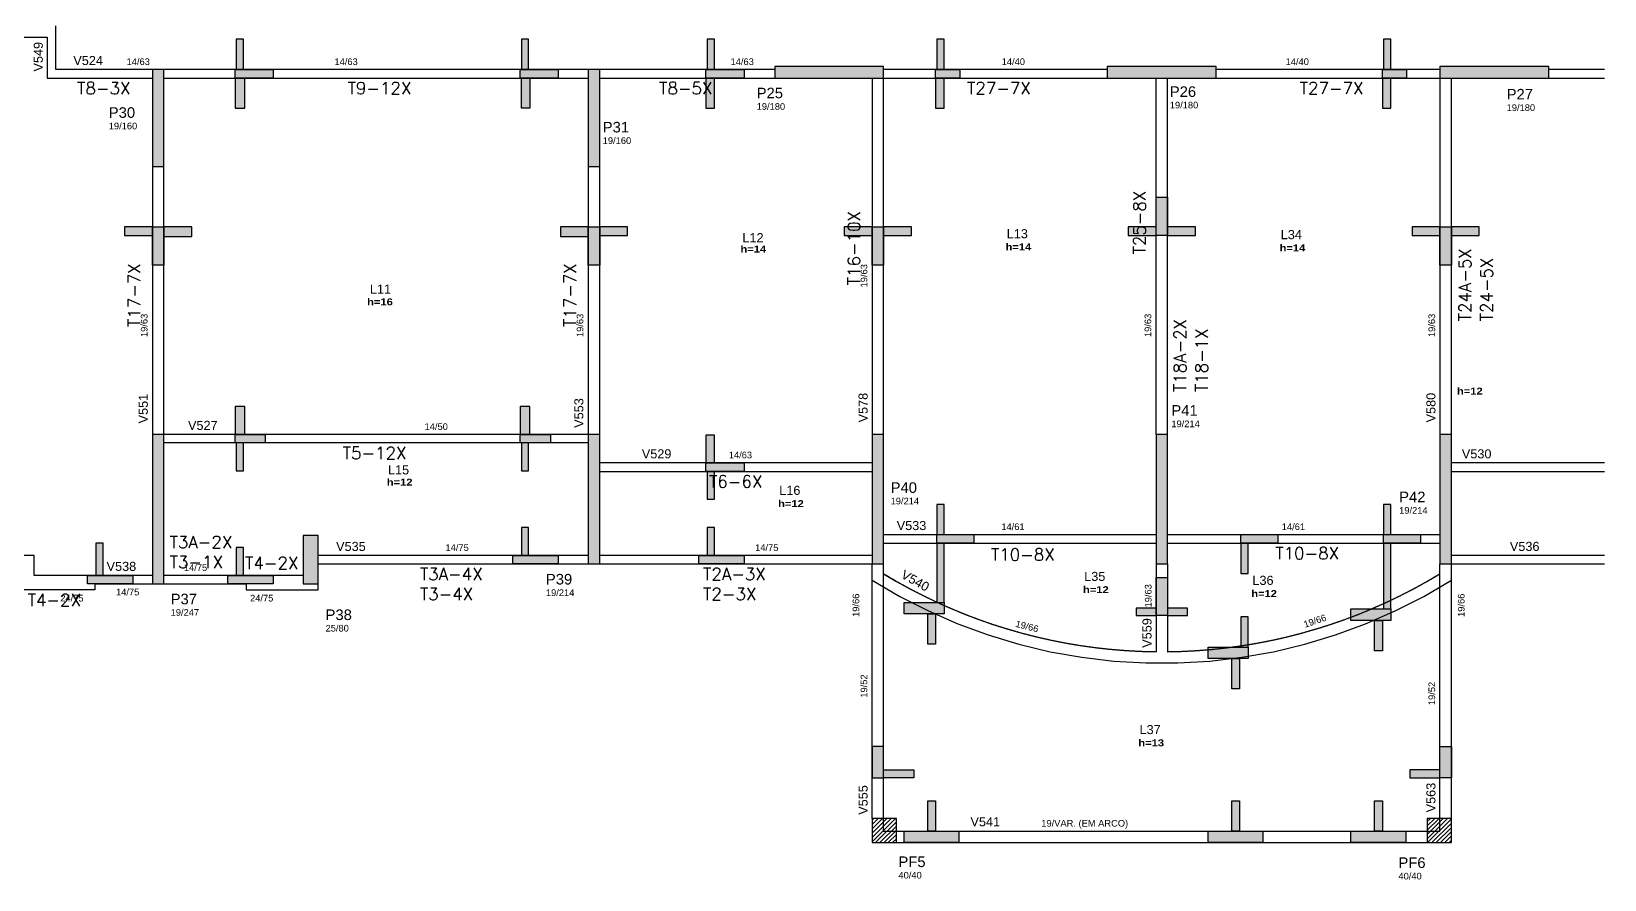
# Model space of a CAD drawing. Extents: x 17311 to 161354, y 153625 to 209880.
# Drawn here: x 19668 to 22266, y 206620 to 208021 of the extents above; entities that cross this region are included whole.
import ezdxf

# ---------------------------------------------------------------- set-up
doc = ezdxf.new("R2010")
doc.units = 0
doc.linetypes.add('ESTILO_TQS_0001', pattern=[1, 0.7, -0.3])
for name, color, linetype in [('8', 111, 'CONTINUOUS'), ('MTH-DIM-PILAR', 3, 'CONTINUOUS'), ('MTH-DIM-VIGA', 3, 'CONTINUOUS'), ('MTH-FACE-VIGA', 7, 'CONTINUOUS'), ('MTH-HACHURA-PILAR', 1, 'CONTINUOUS'), ('MTH-LINHA-SEÇÃO', 16, 'CONTINUOUS'), ('MTH-PILAR-MORRE', 5, 'CONTINUOUS'), ('MTH-PILAR-SEGUE', 5, 'CONTINUOUS'), ('MTH-SOMBRA21', 150, 'CONTINUOUS'), ('MTH-SOMBRA25', 253, 'CONTINUOUS'), ('MTH-TIT1-PILAR', 5, 'CONTINUOUS'), ('MTH-TIT1-VIGA', 5, 'CONTINUOUS'), ('MTH-TRACEJADO-216', 1, 'CONTINUOUS'), ('MTH-TXT-NEGRITO', 5, 'CONTINUOUS')]:
    doc.layers.add(name, color=color, linetype=linetype)
doc.styles.get("Standard").update_dxf_attribs({"font": 'ROMANS.SHX'})
doc.styles.add('TQS_ARIAL', font='arial.ttf')
doc.styles.add('TQS_ARIAL_BLACK', font='ariblk.ttf')

msp = doc.modelspace()

# ---------------------------------------------------------------- linework, layer by layer
at = {"layer": 'MTH-FACE-VIGA', "linetype": 'Continuous'}
for p, q in [((19377.75, 208011.84), (19693.75, 208011.84)), ((19693.75, 208011.84), (19693.75, 207958.34)), ((19707.75, 208011.84), (19707.75, 208030.84)), ((19707.75, 207958.34), (19707.75, 208011.84)), ((19693.75, 207958.34), (19693.75, 207944.34)), ((19693.75, 207944.34), (19707.75, 207944.34)), ((19867.25, 207958.34), (19707.75, 207958.34)), ((19707.75, 207944.34), (19867.25, 207944.34)), ((20587.25, 207958.34), (19886.25, 207958.34)), ((19886.25, 207944.34), (20587.25, 207944.34)), ((20895.25, 207958.34), (20606.25, 207958.34)), ((20606.25, 207944.34), (20895.25, 207944.34)), ((21056.25, 207944.34), (21056.25, 207355.34)), ((21444.75, 207958.34), (21075.25, 207958.34)), ((21075.25, 207944.34), (21444.75, 207944.34)), ((21075.25, 207355.34), (21075.25, 207944.34)), ((21525.25, 207355.34), (21525.25, 207944.34)), ((21544.25, 207355.34), (21544.25, 207944.34)), ((21994.25, 207958.34), (21624.75, 207958.34)), ((21624.75, 207944.34), (21994.25, 207944.34)), ((21994.25, 207944.34), (21994.25, 207355.34)), ((22013.25, 207355.34), (22013.25, 207944.34)), ((22266.07, 207958.34), (22174.25, 207958.34)), ((22174.25, 207944.34), (22266.07, 207944.34)), ((19867.25, 207798.34), (19867.25, 207355.34)), ((19886.25, 207355.34), (19886.25, 207798.34)), ((20587.25, 207798.34), (20587.25, 207355.34)), ((20606.25, 207355.34), (20606.25, 207798.34)), ((20587.25, 207355.34), (19886.25, 207355.34)), ((20587.25, 207341.34), (19886.25, 207341.34)), ((21056.25, 207308.34), (20606.25, 207308.34)), ((20606.25, 207294.34), (21056.25, 207294.34)), ((22266.07, 207308.34), (22013.25, 207308.34)), ((22013.25, 207294.34), (22266.07, 207294.34)), ((21075.25, 207189.84), (21525.25, 207189.84)), ((21544.25, 207189.84), (21994.25, 207189.84)), ((19671.75, 207155.34), (19652.75, 207155.34)), ((19671.75, 207141.34), (19671.75, 207155.34)), ((20587.25, 207155.34), (20141.25, 207155.34)), ((21056.25, 207155.34), (20606.25, 207155.34)), ((21075.25, 207175.84), (21525.25, 207175.84)), ((21544.25, 207175.84), (21994.25, 207175.84)), ((22266.07, 207155.34), (22013.25, 207155.34)), ((19671.75, 207122.34), (19671.75, 207141.34)), ((20141.25, 207141.34), (20587.25, 207141.34)), ((20606.25, 207141.34), (21056.25, 207141.34)), ((21056.25, 206720.84), (21056.25, 207141.34)), ((21075.25, 206699.84), (21075.25, 207141.34)), ((21525.25, 207141.34), (21525.25, 206996.39)), ((21544.25, 207141.34), (21544.25, 206996.39)), ((21994.25, 206699.84), (21994.25, 207141.34)), ((22013.25, 207141.34), (22266.07, 207141.34)), ((22013.25, 206720.84), (22013.25, 207141.34)), ((19867.25, 207122.34), (19671.75, 207122.34)), ((19772.25, 207108.34), (19867.25, 207108.34)), ((19772.25, 207108.34), (19772.25, 207098.34)), ((20116.25, 207122.34), (19886.25, 207122.34)), ((19886.25, 207108.34), (20022.25, 207108.34)), ((20022.25, 207108.34), (20022.25, 207098.34)), ((20141.25, 207098.34), (20141.25, 207108.34)), ((19772.25, 207098.34), (19652.75, 207098.34)), ((20022.25, 207098.34), (20141.25, 207098.34)), ((21075.25, 206699.84), (21994.25, 206699.84)), ((21096.25, 206680.84), (21973.25, 206680.84))]:
    msp.add_line(p, q, dxfattribs=at)
for points in [[(21056.25, 207114.54), (21102.07, 207087.75), (21149.39, 207063.7), (21198.03, 207042.47), (21247.84, 207024.13), (21298.64, 207008.75), (21350.26, 206996.39), (21402.51, 206987.07), (21455.23, 206980.85), (21508.21, 206977.73), (21561.29, 206977.73), (21614.28, 206980.85), (21666.99, 206987.07), (21719.24, 206996.39), (21770.86, 207008.75), (21821.66, 207024.13), (21871.47, 207042.47), (21920.12, 207063.7), (21967.43, 207087.75), (22013.25, 207114.54)], [(21075.25, 207125.15), (21096.73, 207112.49), (21118.56, 207100.44), (21140.72, 207089.02), (21163.19, 207078.22), (21185.95, 207068.06), (21209, 207058.55), (21232.3, 207049.69), (21255.85, 207041.49), (21279.61, 207033.96), (21303.58, 207027.1), (21327.74, 207020.92), (21352.05, 207015.42), (21376.52, 207010.62), (21401.11, 207006.5), (21425.8, 207003.08), (21450.58, 207000.36), (21475.43, 206998.33), (21500.33, 206997.01), (21525.25, 206996.39)], [(21544.25, 206996.39), (21569.17, 206997.01), (21594.07, 206998.33), (21618.92, 207000.36), (21643.7, 207003.08), (21668.4, 207006.5), (21692.98, 207010.62), (21717.45, 207015.42), (21741.77, 207020.92), (21765.92, 207027.1), (21789.89, 207033.96), (21813.65, 207041.49), (21837.2, 207049.69), (21860.5, 207058.55), (21883.55, 207068.06), (21906.31, 207078.22), (21928.79, 207089.02), (21950.94, 207100.44), (21972.77, 207112.49), (21994.25, 207125.15)]]:
    msp.add_lwpolyline(points, dxfattribs=at)
at = {"layer": 'MTH-HACHURA-PILAR', "linetype": 'Continuous'}
for p, q in [((21056.25, 206682.43), (21094.66, 206720.84)), ((21056.25, 206689.5), (21087.59, 206720.84)), ((21056.25, 206696.57), (21080.52, 206720.84)), ((21056.25, 206703.64), (21073.45, 206720.84)), ((21056.25, 206710.71), (21066.38, 206720.84)), ((21056.25, 206717.78), (21059.31, 206720.84)), ((21061.73, 206680.84), (21096.25, 206715.36)), ((21973.25, 206687.26), (22006.83, 206720.84)), ((21973.25, 206694.33), (21999.76, 206720.84)), ((21973.25, 206701.4), (21992.69, 206720.84)), ((21973.25, 206708.47), (21985.62, 206720.84)), ((21973.25, 206715.54), (21978.55, 206720.84)), ((21973.9, 206680.84), (22013.25, 206720.19)), ((21980.97, 206680.84), (22013.25, 206713.12)), ((21068.8, 206680.84), (21096.25, 206708.29)), ((21075.88, 206680.84), (21096.25, 206701.21)), ((21082.95, 206680.84), (21096.25, 206694.14)), ((21090.02, 206680.84), (21096.25, 206687.07)), ((21988.04, 206680.84), (22013.25, 206706.05)), ((21995.11, 206680.84), (22013.25, 206698.98)), ((22002.19, 206680.84), (22013.25, 206691.9)), ((22009.26, 206680.84), (22013.25, 206684.83))]:
    msp.add_line(p, q, dxfattribs=at)
at = {"layer": 'MTH-LINHA-SEÇÃO', "linetype": 'Continuous'}
for points in [[(20005.86, 208008.34), (20005.86, 207958.34), (20017.86, 207958.34), (20017.86, 208008.34), (20005.86, 208008.34)], [(20476.85, 208008.34), (20476.85, 207958.34), (20488.85, 207958.34), (20488.85, 208008.34), (20476.85, 208008.34)], [(20783.76, 208008.34), (20783.76, 207958.34), (20795.76, 207958.34), (20795.76, 208008.34), (20783.76, 208008.34)], [(21162.99, 208008.34), (21162.99, 207958.34), (21174.99, 207958.34), (21174.99, 208008.34), (21162.99, 208008.34)], [(21901.17, 208008.34), (21901.17, 207958.34), (21913.17, 207958.34), (21913.17, 208008.34), (21901.17, 208008.34)], [(20066.86, 207944.34), (20003.86, 207944.34), (20003.86, 207958.34), (20066.86, 207958.34), (20066.86, 207944.34)], [(20003.86, 207944.34), (20003.86, 207894.34), (20019.86, 207894.34), (20019.86, 207944.34), (20003.86, 207944.34)], [(20537.85, 207944.34), (20474.85, 207944.34), (20474.85, 207958.34), (20537.85, 207958.34), (20537.85, 207944.34)], [(20476.85, 207894.34), (20476.85, 207944.34), (20490.85, 207944.34), (20490.85, 207894.34), (20476.85, 207894.34)], [(20844.76, 207944.34), (20781.76, 207944.34), (20781.76, 207958.34), (20844.76, 207958.34), (20844.76, 207944.34)], [(20781.76, 207944.34), (20781.76, 207894.34), (20795.76, 207894.34), (20795.76, 207944.34), (20781.76, 207944.34)], [(21200.99, 207944.34), (21160.99, 207944.34), (21160.99, 207958.34), (21200.99, 207958.34), (21200.99, 207944.34)], [(21160.99, 207944.34), (21160.99, 207894.34), (21174.99, 207894.34), (21174.99, 207944.34), (21160.99, 207944.34)], [(21939.17, 207944.34), (21899.17, 207944.34), (21899.17, 207958.34), (21939.17, 207958.34), (21939.17, 207944.34)], [(21899.17, 207944.34), (21899.17, 207894.34), (21913.17, 207894.34), (21913.17, 207944.34), (21899.17, 207944.34)], [(21525.25, 207684.25), (21525.25, 207747.25), (21544.25, 207747.25), (21544.25, 207684.25), (21525.25, 207684.25)], [(19867.25, 207698.25), (19821.25, 207698.25), (19821.25, 207684.25), (19867.25, 207684.25), (19867.25, 207698.25)], [(19867.25, 207635.25), (19867.25, 207698.25), (19886.25, 207698.25), (19886.25, 207635.25), (19867.25, 207635.25)], [(19932.25, 207698.25), (19886.25, 207698.25), (19886.25, 207682.25), (19932.25, 207682.25), (19932.25, 207698.25)], [(20587.25, 207698.25), (20541.25, 207698.25), (20541.25, 207682.25), (20587.25, 207682.25), (20587.25, 207698.25)], [(20587.25, 207635.25), (20587.25, 207698.25), (20606.25, 207698.25), (20606.25, 207635.25), (20587.25, 207635.25)], [(20652.25, 207698.25), (20606.25, 207698.25), (20606.25, 207684.25), (20652.25, 207684.25), (20652.25, 207698.25)], [(21056.25, 207698.25), (21010.25, 207698.25), (21010.25, 207684.25), (21056.25, 207684.25), (21056.25, 207698.25)], [(21056.25, 207635.25), (21056.25, 207698.25), (21075.25, 207698.25), (21075.25, 207635.25), (21056.25, 207635.25)], [(21121.25, 207698.25), (21075.25, 207698.25), (21075.25, 207684.25), (21121.25, 207684.25), (21121.25, 207698.25)], [(21525.25, 207698.25), (21479.25, 207698.25), (21479.25, 207684.25), (21525.25, 207684.25), (21525.25, 207698.25)], [(21590.25, 207698.25), (21544.25, 207698.25), (21544.25, 207684.25), (21590.25, 207684.25), (21590.25, 207698.25)], [(21994.25, 207698.25), (21948.25, 207698.25), (21948.25, 207684.25), (21994.25, 207684.25), (21994.25, 207698.25)], [(21994.25, 207635.25), (21994.25, 207698.25), (22013.25, 207698.25), (22013.25, 207635.25), (21994.25, 207635.25)], [(22059.25, 207698.25), (22013.25, 207698.25), (22013.25, 207684.25), (22059.25, 207684.25), (22059.25, 207698.25)], [(20003.86, 207401.34), (20003.86, 207355.34), (20019.86, 207355.34), (20019.86, 207401.34), (20003.86, 207401.34)], [(20474.85, 207401.34), (20474.85, 207355.34), (20490.85, 207355.34), (20490.85, 207401.34), (20474.85, 207401.34)], [(20053.86, 207341.34), (20003.86, 207341.34), (20003.86, 207355.34), (20053.86, 207355.34), (20053.86, 207341.34)], [(20005.86, 207341.34), (20005.86, 207295.34), (20017.86, 207295.34), (20017.86, 207341.34), (20005.86, 207341.34)], [(20524.85, 207341.34), (20474.85, 207341.34), (20474.85, 207355.34), (20524.85, 207355.34), (20524.85, 207341.34)], [(20476.85, 207341.34), (20476.85, 207295.34), (20488.85, 207295.34), (20488.85, 207341.34), (20476.85, 207341.34)], [(20781.76, 207354.34), (20781.76, 207308.34), (20795.76, 207308.34), (20795.76, 207354.34), (20781.76, 207354.34)], [(20844.76, 207294.34), (20781.76, 207294.34), (20781.76, 207308.34), (20844.76, 207308.34), (20844.76, 207294.34)], [(20783.76, 207294.34), (20783.76, 207248.34), (20795.76, 207248.34), (20795.76, 207294.34), (20783.76, 207294.34)], [(21162.99, 207239.84), (21162.99, 207189.84), (21174.99, 207189.84), (21174.99, 207239.84), (21162.99, 207239.84)], [(21901.17, 207239.84), (21901.17, 207189.84), (21913.17, 207189.84), (21913.17, 207239.84), (21901.17, 207239.84)], [(20476.85, 207201.34), (20476.85, 207155.34), (20488.85, 207155.34), (20488.85, 207201.34), (20476.85, 207201.34)], [(20783.76, 207201.34), (20783.76, 207155.34), (20795.76, 207155.34), (20795.76, 207201.34), (20783.76, 207201.34)], [(21223.99, 207175.84), (21162.99, 207175.84), (21162.99, 207189.84), (21223.99, 207189.84), (21223.99, 207175.84)], [(21726.18, 207175.84), (21665.18, 207175.84), (21665.18, 207189.84), (21726.18, 207189.84), (21726.18, 207175.84)], [(21962.17, 207175.84), (21901.17, 207175.84), (21901.17, 207189.84), (21962.17, 207189.84), (21962.17, 207175.84)], [(19773.99, 207175.77), (19773.99, 207122.34), (19785.99, 207122.34), (19785.99, 207175.77), (19773.99, 207175.77)], [(20005.86, 207168.34), (20005.86, 207122.34), (20017.86, 207122.34), (20017.86, 207168.34), (20005.86, 207168.34)], [(20537.85, 207141.34), (20462.85, 207141.34), (20462.85, 207155.34), (20537.85, 207155.34), (20537.85, 207141.34)], [(20844.76, 207141.34), (20769.76, 207141.34), (20769.76, 207155.34), (20844.76, 207155.34), (20844.76, 207141.34)], [(21162.99, 207175.84), (21162.99, 207077.66), (21174.99, 207077.66), (21174.99, 207175.84), (21162.99, 207175.84)], [(21665.18, 207175.84), (21665.18, 207125.84), (21677.18, 207125.84), (21677.18, 207175.84), (21665.18, 207175.84)], [(21901.17, 207175.84), (21901.17, 207067), (21913.17, 207067), (21913.17, 207175.84), (21901.17, 207175.84)], [(19834.99, 207108.34), (19759.99, 207108.34), (19759.99, 207122.34), (19834.99, 207122.34), (19834.99, 207108.34)], [(20066.86, 207108.34), (19991.86, 207108.34), (19991.86, 207122.34), (20066.86, 207122.34), (20066.86, 207108.34)], [(21525.25, 207056.18), (21525.25, 207119.18), (21544.25, 207119.18), (21544.25, 207056.18), (21525.25, 207056.18)], [(21174.99, 207058.66), (21108.99, 207058.66), (21108.99, 207077.66), (21174.99, 207077.66), (21174.99, 207058.66)], [(21147.99, 207008.66), (21147.99, 207058.66), (21160.99, 207058.66), (21160.99, 207008.66), (21147.99, 207008.66)], [(21525.25, 207068.18), (21492.35, 207068.18), (21492.35, 207056.18), (21525.25, 207056.18), (21525.25, 207068.18)], [(21577.15, 207068.18), (21544.25, 207068.18), (21544.25, 207056.18), (21577.15, 207056.18), (21577.15, 207068.18)], [(21665.18, 207054.04), (21665.18, 207004.04), (21677.18, 207004.04), (21677.18, 207054.04), (21665.18, 207054.04)], [(21913.17, 207048), (21847.17, 207048), (21847.17, 207067), (21913.17, 207067), (21913.17, 207048)], [(21886.17, 206998), (21886.17, 207048), (21899.17, 207048), (21899.17, 206998), (21886.17, 206998)], [(21677.18, 206985.04), (21611.18, 206985.04), (21611.18, 207004.04), (21677.18, 207004.04), (21677.18, 206985.04)], [(21650.18, 206935.04), (21650.18, 206985.04), (21663.18, 206985.04), (21663.18, 206935.04), (21650.18, 206935.04)], [(21075.25, 206787.91), (21075.25, 206839.91), (21056.25, 206839.91), (21056.25, 206787.91), (21075.25, 206787.91)], [(21994.25, 206787.91), (21994.25, 206839.91), (22013.25, 206839.91), (22013.25, 206787.91), (21994.25, 206787.91)], [(21075.25, 206800.91), (21125.25, 206800.91), (21125.25, 206787.91), (21075.25, 206787.91), (21075.25, 206800.91)], [(21994.25, 206800.91), (21944.25, 206800.91), (21944.25, 206787.91), (21994.25, 206787.91), (21994.25, 206800.91)], [(21147.99, 206699.84), (21147.99, 206749.84), (21160.99, 206749.84), (21160.99, 206699.84), (21147.99, 206699.84)], [(21650.18, 206699.84), (21650.18, 206749.84), (21663.18, 206749.84), (21663.18, 206699.84), (21650.18, 206699.84)], [(21886.17, 206699.84), (21886.17, 206749.84), (21899.17, 206749.84), (21899.17, 206699.84), (21886.17, 206699.84)], [(21199.71, 206680.84), (21108.99, 206680.84), (21108.99, 206699.84), (21199.71, 206699.84), (21199.71, 206680.84)], [(21701.89, 206680.84), (21611.18, 206680.84), (21611.18, 206699.84), (21701.89, 206699.84), (21701.89, 206680.84)], [(21937.89, 206680.84), (21847.17, 206680.84), (21847.17, 206699.84), (21937.89, 206699.84), (21937.89, 206680.84)]]:
    msp.add_lwpolyline(points, dxfattribs=at)
at = {"layer": 'MTH-PILAR-MORRE', "linetype": 'Continuous'}
for points in [[(21096.25, 206720.84), (21056.25, 206720.84), (21056.25, 206680.84), (21096.25, 206680.84), (21096.25, 206720.84)], [(22013.25, 206720.84), (21973.25, 206720.84), (21973.25, 206680.84), (22013.25, 206680.84), (22013.25, 206720.84)]]:
    msp.add_lwpolyline(points, dxfattribs=at)
at = {"layer": 'MTH-PILAR-SEGUE', "linetype": 'Continuous'}
for points in [[(20895.25, 207963.34), (20895.25, 207944.34), (21075.25, 207944.34), (21075.25, 207963.34), (20895.25, 207963.34)], [(21444.75, 207963.34), (21444.75, 207944.34), (21624.75, 207944.34), (21624.75, 207963.34), (21444.75, 207963.34)], [(21994.25, 207963.34), (21994.25, 207944.34), (22174.25, 207944.34), (22174.25, 207963.34), (21994.25, 207963.34)], [(19867.25, 207798.34), (19886.25, 207798.34), (19886.25, 207958.34), (19867.25, 207958.34), (19867.25, 207798.34)], [(20587.25, 207798.34), (20606.25, 207798.34), (20606.25, 207958.34), (20587.25, 207958.34), (20587.25, 207798.34)], [(19867.25, 207108.34), (19886.25, 207108.34), (19886.25, 207355.34), (19867.25, 207355.34), (19867.25, 207108.34)], [(20587.25, 207141.34), (20606.25, 207141.34), (20606.25, 207355.34), (20587.25, 207355.34), (20587.25, 207141.34)], [(21056.25, 207141.34), (21075.25, 207141.34), (21075.25, 207355.34), (21056.25, 207355.34), (21056.25, 207141.34)], [(21525.25, 207141.34), (21544.25, 207141.34), (21544.25, 207355.34), (21525.25, 207355.34), (21525.25, 207141.34)], [(21994.25, 207141.34), (22013.25, 207141.34), (22013.25, 207355.34), (21994.25, 207355.34), (21994.25, 207141.34)], [(20116.25, 207108.34), (20141.25, 207108.34), (20141.25, 207188.34), (20116.25, 207188.34), (20116.25, 207108.34)]]:
    msp.add_lwpolyline(points, dxfattribs=at)
at = {"layer": 'MTH-SOMBRA21', "linetype": 'Continuous'}
for points in [[(20005.86, 208008.34), (20005.86, 207958.34), (20017.86, 207958.34)], [(20005.86, 208008.34), (20017.86, 207958.34), (20017.86, 208008.34)], [(20005.86, 208008.34), (20017.86, 208008.34), (20005.86, 208008.34)], [(20476.85, 208008.34), (20476.85, 207958.34), (20488.85, 207958.34)], [(20476.85, 208008.34), (20488.85, 207958.34), (20488.85, 208008.34)], [(20476.85, 208008.34), (20488.85, 208008.34), (20476.85, 208008.34)], [(20783.76, 208008.34), (20783.76, 207958.34), (20795.76, 207958.34)], [(20783.76, 208008.34), (20795.76, 207958.34), (20795.76, 208008.34)], [(20783.76, 208008.34), (20795.76, 208008.34), (20783.76, 208008.34)], [(21162.99, 208008.34), (21162.99, 207958.34), (21174.99, 207958.34)], [(21162.99, 208008.34), (21174.99, 207958.34), (21174.99, 208008.34)], [(21162.99, 208008.34), (21174.99, 208008.34), (21162.99, 208008.34)], [(21901.17, 208008.34), (21901.17, 207958.34), (21913.17, 207958.34)], [(21901.17, 208008.34), (21913.17, 207958.34), (21913.17, 208008.34)], [(21901.17, 208008.34), (21913.17, 208008.34), (21901.17, 208008.34)], [(20066.86, 207944.34), (20003.86, 207944.34), (20003.86, 207958.34)], [(20066.86, 207944.34), (20003.86, 207958.34), (20066.86, 207958.34)], [(20003.86, 207944.34), (20003.86, 207894.34), (20019.86, 207894.34)], [(20003.86, 207944.34), (20019.86, 207894.34), (20019.86, 207944.34)], [(20003.86, 207944.34), (20019.86, 207944.34), (20003.86, 207944.34)], [(20066.86, 207944.34), (20066.86, 207958.34), (20066.86, 207944.34)], [(20537.85, 207944.34), (20474.85, 207944.34), (20474.85, 207958.34)], [(20537.85, 207944.34), (20474.85, 207958.34), (20537.85, 207958.34)], [(20476.85, 207894.34), (20476.85, 207944.34), (20490.85, 207944.34)], [(20476.85, 207894.34), (20490.85, 207944.34), (20490.85, 207894.34)], [(20537.85, 207944.34), (20537.85, 207958.34), (20537.85, 207944.34)], [(20844.76, 207944.34), (20781.76, 207944.34), (20781.76, 207958.34)], [(20844.76, 207944.34), (20781.76, 207958.34), (20844.76, 207958.34)], [(20781.76, 207944.34), (20781.76, 207894.34), (20795.76, 207894.34)], [(20781.76, 207944.34), (20795.76, 207894.34), (20795.76, 207944.34)], [(20781.76, 207944.34), (20795.76, 207944.34), (20781.76, 207944.34)], [(20844.76, 207944.34), (20844.76, 207958.34), (20844.76, 207944.34)], [(21200.99, 207944.34), (21160.99, 207944.34), (21160.99, 207958.34)], [(21200.99, 207944.34), (21160.99, 207958.34), (21200.99, 207958.34)], [(21160.99, 207944.34), (21160.99, 207894.34), (21174.99, 207894.34)], [(21160.99, 207944.34), (21174.99, 207894.34), (21174.99, 207944.34)], [(21160.99, 207944.34), (21174.99, 207944.34), (21160.99, 207944.34)], [(21200.99, 207944.34), (21200.99, 207958.34), (21200.99, 207944.34)], [(21939.17, 207944.34), (21899.17, 207944.34), (21899.17, 207958.34)], [(21939.17, 207944.34), (21899.17, 207958.34), (21939.17, 207958.34)], [(21899.17, 207944.34), (21899.17, 207894.34), (21913.17, 207894.34)], [(21899.17, 207944.34), (21913.17, 207894.34), (21913.17, 207944.34)], [(21899.17, 207944.34), (21913.17, 207944.34), (21899.17, 207944.34)], [(21939.17, 207944.34), (21939.17, 207958.34), (21939.17, 207944.34)], [(20476.85, 207894.34), (20490.85, 207894.34), (20476.85, 207894.34)], [(21525.25, 207684.25), (21525.25, 207747.25), (21544.25, 207747.25)], [(21525.25, 207684.25), (21544.25, 207747.25), (21544.25, 207684.25)], [(19867.25, 207698.25), (19821.25, 207698.25), (19821.25, 207684.25)], [(19867.25, 207698.25), (19821.25, 207684.25), (19867.25, 207684.25)], [(19867.25, 207698.25), (19867.25, 207684.25), (19867.25, 207698.25)], [(19867.25, 207635.25), (19867.25, 207698.25), (19886.25, 207698.25)], [(19867.25, 207635.25), (19886.25, 207698.25), (19886.25, 207635.25)], [(19932.25, 207698.25), (19886.25, 207698.25), (19886.25, 207682.25)], [(19932.25, 207698.25), (19886.25, 207682.25), (19932.25, 207682.25)], [(19932.25, 207698.25), (19932.25, 207682.25), (19932.25, 207698.25)], [(20587.25, 207698.25), (20541.25, 207698.25), (20541.25, 207682.25)], [(20587.25, 207698.25), (20541.25, 207682.25), (20587.25, 207682.25)], [(20587.25, 207698.25), (20587.25, 207682.25), (20587.25, 207698.25)], [(20587.25, 207635.25), (20587.25, 207698.25), (20606.25, 207698.25)], [(20587.25, 207635.25), (20606.25, 207698.25), (20606.25, 207635.25)], [(20652.25, 207698.25), (20606.25, 207698.25), (20606.25, 207684.25)], [(20652.25, 207698.25), (20606.25, 207684.25), (20652.25, 207684.25)], [(20652.25, 207698.25), (20652.25, 207684.25), (20652.25, 207698.25)], [(21056.25, 207698.25), (21010.25, 207698.25), (21010.25, 207684.25)], [(21056.25, 207698.25), (21010.25, 207684.25), (21056.25, 207684.25)], [(21056.25, 207698.25), (21056.25, 207684.25), (21056.25, 207698.25)], [(21056.25, 207635.25), (21056.25, 207698.25), (21075.25, 207698.25)], [(21056.25, 207635.25), (21075.25, 207698.25), (21075.25, 207635.25)], [(21121.25, 207698.25), (21075.25, 207698.25), (21075.25, 207684.25)], [(21121.25, 207698.25), (21075.25, 207684.25), (21121.25, 207684.25)], [(21121.25, 207698.25), (21121.25, 207684.25), (21121.25, 207698.25)], [(21525.25, 207698.25), (21479.25, 207698.25), (21479.25, 207684.25)], [(21525.25, 207698.25), (21479.25, 207684.25), (21525.25, 207684.25)], [(21525.25, 207698.25), (21525.25, 207684.25), (21525.25, 207698.25)], [(21525.25, 207684.25), (21544.25, 207684.25), (21525.25, 207684.25)], [(21590.25, 207698.25), (21544.25, 207698.25), (21544.25, 207684.25)], [(21590.25, 207698.25), (21544.25, 207684.25), (21590.25, 207684.25)], [(21590.25, 207698.25), (21590.25, 207684.25), (21590.25, 207698.25)], [(21994.25, 207698.25), (21948.25, 207698.25), (21948.25, 207684.25)], [(21994.25, 207698.25), (21948.25, 207684.25), (21994.25, 207684.25)], [(21994.25, 207698.25), (21994.25, 207684.25), (21994.25, 207698.25)], [(21994.25, 207635.25), (21994.25, 207698.25), (22013.25, 207698.25)], [(21994.25, 207635.25), (22013.25, 207698.25), (22013.25, 207635.25)], [(22059.25, 207698.25), (22013.25, 207698.25), (22013.25, 207684.25)], [(22059.25, 207698.25), (22013.25, 207684.25), (22059.25, 207684.25)], [(22059.25, 207698.25), (22059.25, 207684.25), (22059.25, 207698.25)], [(19867.25, 207635.25), (19886.25, 207635.25), (19867.25, 207635.25)], [(20587.25, 207635.25), (20606.25, 207635.25), (20587.25, 207635.25)], [(21056.25, 207635.25), (21075.25, 207635.25), (21056.25, 207635.25)], [(21994.25, 207635.25), (22013.25, 207635.25), (21994.25, 207635.25)], [(20003.86, 207401.34), (20003.86, 207355.34), (20019.86, 207355.34)], [(20003.86, 207401.34), (20019.86, 207355.34), (20019.86, 207401.34)], [(20003.86, 207401.34), (20019.86, 207401.34), (20003.86, 207401.34)], [(20474.85, 207401.34), (20474.85, 207355.34), (20490.85, 207355.34)], [(20474.85, 207401.34), (20490.85, 207355.34), (20490.85, 207401.34)], [(20474.85, 207401.34), (20490.85, 207401.34), (20474.85, 207401.34)], [(20053.86, 207341.34), (20003.86, 207341.34), (20003.86, 207355.34)], [(20053.86, 207341.34), (20003.86, 207355.34), (20053.86, 207355.34)], [(20005.86, 207341.34), (20005.86, 207295.34), (20017.86, 207295.34)], [(20005.86, 207341.34), (20017.86, 207295.34), (20017.86, 207341.34)], [(20005.86, 207341.34), (20017.86, 207341.34), (20005.86, 207341.34)], [(20053.86, 207341.34), (20053.86, 207355.34), (20053.86, 207341.34)], [(20524.85, 207341.34), (20474.85, 207341.34), (20474.85, 207355.34)], [(20524.85, 207341.34), (20474.85, 207355.34), (20524.85, 207355.34)], [(20476.85, 207341.34), (20476.85, 207295.34), (20488.85, 207295.34)], [(20476.85, 207341.34), (20488.85, 207295.34), (20488.85, 207341.34)], [(20476.85, 207341.34), (20488.85, 207341.34), (20476.85, 207341.34)], [(20524.85, 207341.34), (20524.85, 207355.34), (20524.85, 207341.34)], [(20781.76, 207354.34), (20781.76, 207308.34), (20795.76, 207308.34)], [(20781.76, 207354.34), (20795.76, 207308.34), (20795.76, 207354.34)], [(20781.76, 207354.34), (20795.76, 207354.34), (20781.76, 207354.34)], [(20844.76, 207294.34), (20781.76, 207294.34), (20781.76, 207308.34)], [(20844.76, 207294.34), (20781.76, 207308.34), (20844.76, 207308.34)], [(20783.76, 207294.34), (20783.76, 207248.34), (20795.76, 207248.34)], [(20783.76, 207294.34), (20795.76, 207248.34), (20795.76, 207294.34)], [(20783.76, 207294.34), (20795.76, 207294.34), (20783.76, 207294.34)], [(20844.76, 207294.34), (20844.76, 207308.34), (20844.76, 207294.34)], [(21162.99, 207239.84), (21162.99, 207189.84), (21174.99, 207189.84)], [(21162.99, 207239.84), (21174.99, 207189.84), (21174.99, 207239.84)], [(21162.99, 207239.84), (21174.99, 207239.84), (21162.99, 207239.84)], [(21901.17, 207239.84), (21901.17, 207189.84), (21913.17, 207189.84)], [(21901.17, 207239.84), (21913.17, 207189.84), (21913.17, 207239.84)], [(21901.17, 207239.84), (21913.17, 207239.84), (21901.17, 207239.84)], [(20476.85, 207201.34), (20476.85, 207155.34), (20488.85, 207155.34)], [(20476.85, 207201.34), (20488.85, 207155.34), (20488.85, 207201.34)], [(20476.85, 207201.34), (20488.85, 207201.34), (20476.85, 207201.34)], [(20783.76, 207201.34), (20783.76, 207155.34), (20795.76, 207155.34)], [(20783.76, 207201.34), (20795.76, 207155.34), (20795.76, 207201.34)], [(20783.76, 207201.34), (20795.76, 207201.34), (20783.76, 207201.34)], [(21223.99, 207175.84), (21162.99, 207175.84), (21162.99, 207189.84)], [(21223.99, 207175.84), (21162.99, 207189.84), (21223.99, 207189.84)], [(21223.99, 207175.84), (21223.99, 207189.84), (21223.99, 207175.84)], [(21726.18, 207175.84), (21665.18, 207175.84), (21665.18, 207189.84)], [(21726.18, 207175.84), (21665.18, 207189.84), (21726.18, 207189.84)], [(21726.18, 207175.84), (21726.18, 207189.84), (21726.18, 207175.84)], [(21962.17, 207175.84), (21901.17, 207175.84), (21901.17, 207189.84)], [(21962.17, 207175.84), (21901.17, 207189.84), (21962.17, 207189.84)], [(21962.17, 207175.84), (21962.17, 207189.84), (21962.17, 207175.84)], [(19773.99, 207175.77), (19773.99, 207122.34), (19785.99, 207122.34)], [(19773.99, 207175.77), (19785.99, 207122.34), (19785.99, 207175.77)], [(19773.99, 207175.77), (19785.99, 207175.77), (19773.99, 207175.77)], [(20005.86, 207168.34), (20005.86, 207122.34), (20017.86, 207122.34)], [(20005.86, 207168.34), (20017.86, 207122.34), (20017.86, 207168.34)], [(20005.86, 207168.34), (20017.86, 207168.34), (20005.86, 207168.34)], [(20537.85, 207141.34), (20462.85, 207141.34), (20462.85, 207155.34)], [(20537.85, 207141.34), (20462.85, 207155.34), (20537.85, 207155.34)], [(20537.85, 207141.34), (20537.85, 207155.34), (20537.85, 207141.34)], [(20844.76, 207141.34), (20769.76, 207141.34), (20769.76, 207155.34)], [(20844.76, 207141.34), (20769.76, 207155.34), (20844.76, 207155.34)], [(20844.76, 207141.34), (20844.76, 207155.34), (20844.76, 207141.34)], [(21162.99, 207175.84), (21162.99, 207077.66), (21174.99, 207077.66)], [(21162.99, 207175.84), (21174.99, 207077.66), (21174.99, 207175.84)], [(21162.99, 207175.84), (21174.99, 207175.84), (21162.99, 207175.84)], [(21665.18, 207175.84), (21665.18, 207125.84), (21677.18, 207125.84)], [(21665.18, 207175.84), (21677.18, 207125.84), (21677.18, 207175.84)], [(21665.18, 207175.84), (21677.18, 207175.84), (21665.18, 207175.84)], [(21901.17, 207175.84), (21901.17, 207067), (21913.17, 207067)], [(21901.17, 207175.84), (21913.17, 207067), (21913.17, 207175.84)], [(21901.17, 207175.84), (21913.17, 207175.84), (21901.17, 207175.84)], [(19834.99, 207108.34), (19759.99, 207108.34), (19759.99, 207122.34)], [(19834.99, 207108.34), (19759.99, 207122.34), (19834.99, 207122.34)], [(19834.99, 207108.34), (19834.99, 207122.34), (19834.99, 207108.34)], [(20066.86, 207108.34), (19991.86, 207108.34), (19991.86, 207122.34)], [(20066.86, 207108.34), (19991.86, 207122.34), (20066.86, 207122.34)], [(20066.86, 207108.34), (20066.86, 207122.34), (20066.86, 207108.34)], [(21525.25, 207056.18), (21525.25, 207119.18), (21544.25, 207119.18)], [(21525.25, 207056.18), (21544.25, 207119.18), (21544.25, 207056.18)], [(21174.99, 207058.66), (21108.99, 207058.66), (21108.99, 207077.66)], [(21174.99, 207058.66), (21108.99, 207077.66), (21174.99, 207077.66)], [(21174.99, 207058.66), (21174.99, 207077.66), (21174.99, 207058.66)], [(21147.99, 207008.66), (21147.99, 207058.66), (21160.99, 207058.66)], [(21147.99, 207008.66), (21160.99, 207058.66), (21160.99, 207008.66)], [(21525.25, 207068.18), (21492.35, 207068.18), (21492.35, 207056.18)], [(21525.25, 207068.18), (21492.35, 207056.18), (21525.25, 207056.18)], [(21525.25, 207068.18), (21525.25, 207056.18), (21525.25, 207068.18)], [(21525.25, 207056.18), (21544.25, 207056.18), (21525.25, 207056.18)], [(21577.15, 207068.18), (21544.25, 207068.18), (21544.25, 207056.18)], [(21577.15, 207068.18), (21544.25, 207056.18), (21577.15, 207056.18)], [(21577.15, 207068.18), (21577.15, 207056.18), (21577.15, 207068.18)], [(21665.18, 207054.04), (21665.18, 207004.04), (21677.18, 207004.04)], [(21665.18, 207054.04), (21677.18, 207004.04), (21677.18, 207054.04)], [(21665.18, 207054.04), (21677.18, 207054.04), (21665.18, 207054.04)], [(21913.17, 207048), (21847.17, 207048), (21847.17, 207067)], [(21913.17, 207048), (21847.17, 207067), (21913.17, 207067)], [(21913.17, 207048), (21913.17, 207067), (21913.17, 207048)], [(21886.17, 206998), (21886.17, 207048), (21899.17, 207048)], [(21886.17, 206998), (21899.17, 207048), (21899.17, 206998)], [(21147.99, 207008.66), (21160.99, 207008.66), (21147.99, 207008.66)], [(21677.18, 206985.04), (21611.18, 206985.04), (21611.18, 207004.04)], [(21677.18, 206985.04), (21611.18, 207004.04), (21677.18, 207004.04)], [(21677.18, 206985.04), (21677.18, 207004.04), (21677.18, 206985.04)], [(21650.18, 206935.04), (21650.18, 206985.04), (21663.18, 206985.04)], [(21650.18, 206935.04), (21663.18, 206985.04), (21663.18, 206935.04)], [(21886.17, 206998), (21899.17, 206998), (21886.17, 206998)], [(21650.18, 206935.04), (21663.18, 206935.04), (21650.18, 206935.04)], [(21075.25, 206787.91), (21075.25, 206839.91), (21056.25, 206839.91)], [(21075.25, 206787.91), (21056.25, 206839.91), (21056.25, 206787.91)], [(21994.25, 206787.91), (21994.25, 206839.91), (22013.25, 206839.91)], [(21994.25, 206787.91), (22013.25, 206839.91), (22013.25, 206787.91)], [(21075.25, 206800.91), (21125.25, 206800.91), (21125.25, 206787.91)], [(21075.25, 206800.91), (21125.25, 206787.91), (21075.25, 206787.91)], [(21075.25, 206800.91), (21075.25, 206787.91), (21075.25, 206800.91)], [(21994.25, 206800.91), (21944.25, 206800.91), (21944.25, 206787.91)], [(21994.25, 206800.91), (21944.25, 206787.91), (21994.25, 206787.91)], [(21994.25, 206800.91), (21994.25, 206787.91), (21994.25, 206800.91)], [(21075.25, 206787.91), (21056.25, 206787.91), (21075.25, 206787.91)], [(21994.25, 206787.91), (22013.25, 206787.91), (21994.25, 206787.91)], [(21147.99, 206699.84), (21147.99, 206749.84), (21160.99, 206749.84)], [(21147.99, 206699.84), (21160.99, 206749.84), (21160.99, 206699.84)], [(21650.18, 206699.84), (21650.18, 206749.84), (21663.18, 206749.84)], [(21650.18, 206699.84), (21663.18, 206749.84), (21663.18, 206699.84)], [(21886.17, 206699.84), (21886.17, 206749.84), (21899.17, 206749.84)], [(21886.17, 206699.84), (21899.17, 206749.84), (21899.17, 206699.84)], [(21199.71, 206680.84), (21108.99, 206680.84), (21108.99, 206699.84)], [(21199.71, 206680.84), (21108.99, 206699.84), (21199.71, 206699.84)], [(21147.99, 206699.84), (21160.99, 206699.84), (21147.99, 206699.84)], [(21199.71, 206680.84), (21199.71, 206699.84), (21199.71, 206680.84)], [(21701.89, 206680.84), (21611.18, 206680.84), (21611.18, 206699.84)], [(21701.89, 206680.84), (21611.18, 206699.84), (21701.89, 206699.84)], [(21650.18, 206699.84), (21663.18, 206699.84), (21650.18, 206699.84)], [(21701.89, 206680.84), (21701.89, 206699.84), (21701.89, 206680.84)], [(21937.89, 206680.84), (21847.17, 206680.84), (21847.17, 206699.84)], [(21937.89, 206680.84), (21847.17, 206699.84), (21937.89, 206699.84)], [(21886.17, 206699.84), (21899.17, 206699.84), (21886.17, 206699.84)], [(21937.89, 206680.84), (21937.89, 206699.84), (21937.89, 206680.84)]]:
    msp.add_solid(points, dxfattribs=at)
at = {"layer": 'MTH-SOMBRA25', "linetype": 'Continuous'}
for points in [[(20895.25, 207963.34), (20895.25, 207944.34), (21075.25, 207944.34)], [(20895.25, 207963.34), (21075.25, 207944.34), (21075.25, 207963.34)], [(20895.25, 207963.34), (21075.25, 207963.34), (20895.25, 207963.34)], [(21444.75, 207963.34), (21444.75, 207944.34), (21624.75, 207944.34)], [(21444.75, 207963.34), (21624.75, 207944.34), (21624.75, 207963.34)], [(21444.75, 207963.34), (21624.75, 207963.34), (21444.75, 207963.34)], [(21994.25, 207963.34), (21994.25, 207944.34), (22174.25, 207944.34)], [(21994.25, 207963.34), (22174.25, 207944.34), (22174.25, 207963.34)], [(21994.25, 207963.34), (22174.25, 207963.34), (21994.25, 207963.34)], [(19867.25, 207798.34), (19886.25, 207798.34), (19886.25, 207958.34)], [(19867.25, 207798.34), (19886.25, 207958.34), (19867.25, 207958.34)], [(19867.25, 207798.34), (19867.25, 207958.34), (19867.25, 207798.34)], [(20587.25, 207798.34), (20606.25, 207798.34), (20606.25, 207958.34)], [(20587.25, 207798.34), (20606.25, 207958.34), (20587.25, 207958.34)], [(20587.25, 207798.34), (20587.25, 207958.34), (20587.25, 207798.34)], [(19867.25, 207108.34), (19886.25, 207108.34), (19886.25, 207355.34)], [(19867.25, 207108.34), (19886.25, 207355.34), (19867.25, 207355.34)], [(19867.25, 207108.34), (19867.25, 207355.34), (19867.25, 207108.34)], [(20587.25, 207141.34), (20606.25, 207141.34), (20606.25, 207355.34)], [(20587.25, 207141.34), (20606.25, 207355.34), (20587.25, 207355.34)], [(20587.25, 207141.34), (20587.25, 207355.34), (20587.25, 207141.34)], [(21056.25, 207141.34), (21075.25, 207141.34), (21075.25, 207355.34)], [(21056.25, 207141.34), (21075.25, 207355.34), (21056.25, 207355.34)], [(21056.25, 207141.34), (21056.25, 207355.34), (21056.25, 207141.34)], [(21525.25, 207141.34), (21544.25, 207141.34), (21544.25, 207355.34)], [(21525.25, 207141.34), (21544.25, 207355.34), (21525.25, 207355.34)], [(21525.25, 207141.34), (21525.25, 207355.34), (21525.25, 207141.34)], [(21994.25, 207141.34), (22013.25, 207141.34), (22013.25, 207355.34)], [(21994.25, 207141.34), (22013.25, 207355.34), (21994.25, 207355.34)], [(21994.25, 207141.34), (21994.25, 207355.34), (21994.25, 207141.34)], [(20116.25, 207108.34), (20141.25, 207108.34), (20141.25, 207188.34)], [(20116.25, 207108.34), (20141.25, 207188.34), (20116.25, 207188.34)], [(20116.25, 207108.34), (20116.25, 207188.34), (20116.25, 207108.34)]]:
    msp.add_solid(points, dxfattribs=at)
at = {"layer": 'MTH-TRACEJADO-216', "linetype": 'ESTILO_TQS_0001'}
for points in [[(21075.25, 207125.15), (21096.73, 207112.49), (21118.56, 207100.44), (21140.72, 207089.02), (21163.19, 207078.22), (21185.95, 207068.06), (21209, 207058.55), (21232.3, 207049.69), (21255.85, 207041.49), (21279.61, 207033.96), (21303.58, 207027.1), (21327.74, 207020.92), (21352.05, 207015.42), (21376.52, 207010.62), (21401.11, 207006.5), (21425.8, 207003.08), (21450.58, 207000.36), (21475.43, 206998.33), (21500.33, 206997.01), (21525.25, 206996.39)], [(21544.25, 206996.39), (21569.17, 206997.01), (21594.07, 206998.33), (21618.92, 207000.36), (21643.7, 207003.08), (21668.4, 207006.5), (21692.98, 207010.62), (21717.45, 207015.42), (21741.77, 207020.92), (21765.92, 207027.1), (21789.89, 207033.96), (21813.65, 207041.49), (21837.2, 207049.69), (21860.5, 207058.55), (21883.55, 207068.06), (21906.31, 207078.22), (21928.79, 207089.02), (21950.94, 207100.44), (21972.77, 207112.49), (21994.25, 207125.15)]]:
    msp.add_lwpolyline(points, dxfattribs=at)

# ---------------------------------------------------------------- texts
at = {"layer": '8', "color": 1, "linetype": 'Continuous'}
for s, p in [('T8-3X', (19742.94, 207917.56)), ('T9-12X', (20189.64, 207917.56)), ('T8-5X', (20704.39, 207917.56)), ('T27-7X', (21212.89, 207917.56)), ('T27-7X', (21762.39, 207917.56)), ('T5-12X', (20181.63, 207314.56)), ('T6-6X', (20786.69, 207267.56)), ('T3A-2X', (19895.68, 207167.39)), ('T3-1X', (19895.68, 207134.42)), ('T10-8X', (21252.39, 207146.87)), ('T4-2X', (20020.41, 207132.87)), ('T3A-4X', (20309.13, 207114.56)), ('T2A-3X', (20776.88, 207114.56)), ('T4-2X', (19661.22, 207071.56)), ('T3-4X', (20309.13, 207081.6)), ('T2-3X', (20776.88, 207081.6))]:
    msp.add_text(s, height=20.16, dxfattribs=at).set_placement(p)
for s, p in [('T25-8X', (21507.98, 207652.79)), ('T16-10X', (21036.35, 207601.98)), ('T24A-5X', (22045.78, 207542.24)), ('T17-7X', (19847.35, 207532.98)), ('T17-7X', (20567.35, 207532.98)), ('T24-5X', (22081.4, 207542.24)), ('T18A-2X', (21574.98, 207425.33)), ('T18-1X', (21610.6, 207425.33))]:
    msp.add_text(s, height=20.16, rotation=90, dxfattribs=at).set_placement(p)
at = {"layer": '8', "color": 2, "linetype": 'Continuous'}
msp.add_text('T10-8X', height=20.16, dxfattribs=at).set_placement((21722.14, 207149.06))
at = {"layer": 'MTH-DIM-PILAR', "linetype": 'Continuous', "style": 'TQS_ARIAL'}
for s, p in [('19/180', (20865.51, 207891.85)), ('19/180', (21547.97, 207894.17)), ('19/180', (22104.37, 207889.9)), ('19/160', (19795.28, 207859.58)), ('19/160', (20611.2, 207835.43)), ('19/214', (21550.5, 207367.37)), ('19/214', (21086.78, 207239.8)), ('19/214', (21926.79, 207224.35)), ('19/214', (20517.33, 207088.39)), ('19/247', (19897.48, 207055.7)), ('25/80', (20153.38, 207029.66)), ('40/40', (21099.72, 206621.49)), ('40/40', (21925.61, 206619.98))]:
    msp.add_text(s, height=11, dxfattribs=at).set_placement(p)
at = {"layer": 'MTH-DIM-VIGA', "linetype": 'Continuous', "style": 'TQS_ARIAL'}
for s, p in [('14/63', (19824.68, 207965.84)), ('14/63', (20168.09, 207965.84)), ('14/63', (20822.37, 207965.84)), ('14/40', (21270.25, 207965.84)), ('14/40', (21739.25, 207965.84)), ('14/50', (20316.95, 207362.84)), ('14/63', (20819.46, 207315.84)), ('14/61', (21269.67, 207197.34)), ('14/61', (21732.9, 207197.34)), ('14/75', (20351.47, 207162.84)), ('14/75', (20862.96, 207162.84)), ('14/75', (19919.33, 207129.84)), ('24/75', (19715.19, 207079.34)), ('14/75', (19807.25, 207089.34)), ('24/75', (20028.65, 207079.34)), ('19/VAR. (EM ARCO)', (21335.68, 206707.34))]:
    msp.add_text(s, height=11, dxfattribs=at).set_placement(p)
for s, rotation, p in [('19/63', 90, (21048.25, 207598.38)), ('19/63', 90, (19859.25, 207516.34)), ('19/63', 90, (20579.25, 207516.34)), ('19/63', 90, (21517.25, 207516.34)), ('19/63', 90, (21986.25, 207516.34)), ('19/63', 90, (21517.75, 207069.47)), ('19/66', 90, (21034.93, 207053.85)), ('19/66', 90, (22034.82, 207053.85)), ('19/66', 18.792, (21771.25, 207035.82)), ('19/66', 345.792, (21292.15, 207037.67)), ('19/52', 90, (21048.25, 206920.38)), ('19/52', 90, (21986.25, 206908.11))]:
    msp.add_text(s, height=11, rotation=rotation, dxfattribs=at).set_placement(p)
at = {"layer": 'MTH-TIT1-PILAR', "linetype": 'Continuous', "style": 'TQS_ARIAL'}
for s, p in [('P25', (20865.51, 207910.85)), ('P26', (21547.97, 207913.17)), ('P27', (22104.37, 207908.9)), ('P30', (19795.28, 207878.58)), ('P31', (20611.2, 207854.43)), ('P41', (21550.5, 207386.37)), ('P40', (21086.78, 207258.8)), ('P42', (21926.79, 207243.35)), ('P39', (20517.33, 207107.39)), ('P37', (19897.48, 207074.7)), ('P38', (20153.38, 207048.66)), ('PF5', (21099.72, 206640.49)), ('PF6', (21925.61, 206638.98))]:
    msp.add_text(s, height=17.5, dxfattribs=at).set_placement(p)
at = {"layer": 'MTH-TIT1-VIGA', "linetype": 'Continuous', "style": 'TQS_ARIAL'}
for s, rotation, p in [('V549', 90, (19686.25, 207955.09)), ('V551', 90, (19859.75, 207373.61)), ('V553', 90, (20579.25, 207366.32)), ('V578', 90, (21048.75, 207375.23)), ('V580', 90, (21986.75, 207375.23)), ('V540', 330.79214, (21102.51, 207119.16)), ('V559', 90, (21517.75, 207002.83)), ('V555', 90, (21048.75, 206726.85)), ('V563', 90, (21986.75, 206730.84))]:
    msp.add_text(s, height=15, rotation=rotation, dxfattribs=at).set_placement(p)
for s, p in [('V524', (19736.7, 207965.84)), ('L12', (20841.95, 207673.08)), ('L13', (21278.54, 207679.65)), ('L34', (21731.22, 207678.08)), ('L11', (20226.62, 207588.11)), ('V527', (19926.14, 207362.84)), ('V529', (20675.75, 207315.84)), ('V530', (22030.37, 207315.84)), ('L15', (20256.47, 207289.35)), ('L16', (20902.82, 207255.54)), ('V533', (21096.83, 207197.34)), ('V535', (20170.78, 207162.84)), ('V536', (22109.7, 207162.84)), ('V538', (19791.65, 207129.84)), ('L35', (21406.5, 207113.29)), ('L36', (21684.4, 207106.79)), ('L37', (21497.97, 206860.19)), ('V541', (21218.64, 206707.84))]:
    msp.add_text(s, height=15, dxfattribs=at).set_placement(p)
at = {"layer": 'MTH-TXT-NEGRITO', "color": 3, "linetype": 'Continuous', "style": 'TQS_ARIAL_BLACK'}
for s, p in [('h=14', (20838.77, 207656.02)), ('h=14', (21276.63, 207659.48)), ('h=14', (21729.31, 207657.91)), ('h=16', (20222.09, 207568.72)), ('h=12', (22022.33, 207421.32)), ('h=12', (20254.52, 207270.82)), ('h=12', (20900.89, 207235.29)), ('h=12', (21404.59, 207093.12)), ('h=12', (21682.49, 207086.62)), ('h=13', (21496.05, 206840.02))]:
    msp.add_text(s, height=11.5, dxfattribs=at).set_placement(p)

doc.saveas('drawing.dxf')
